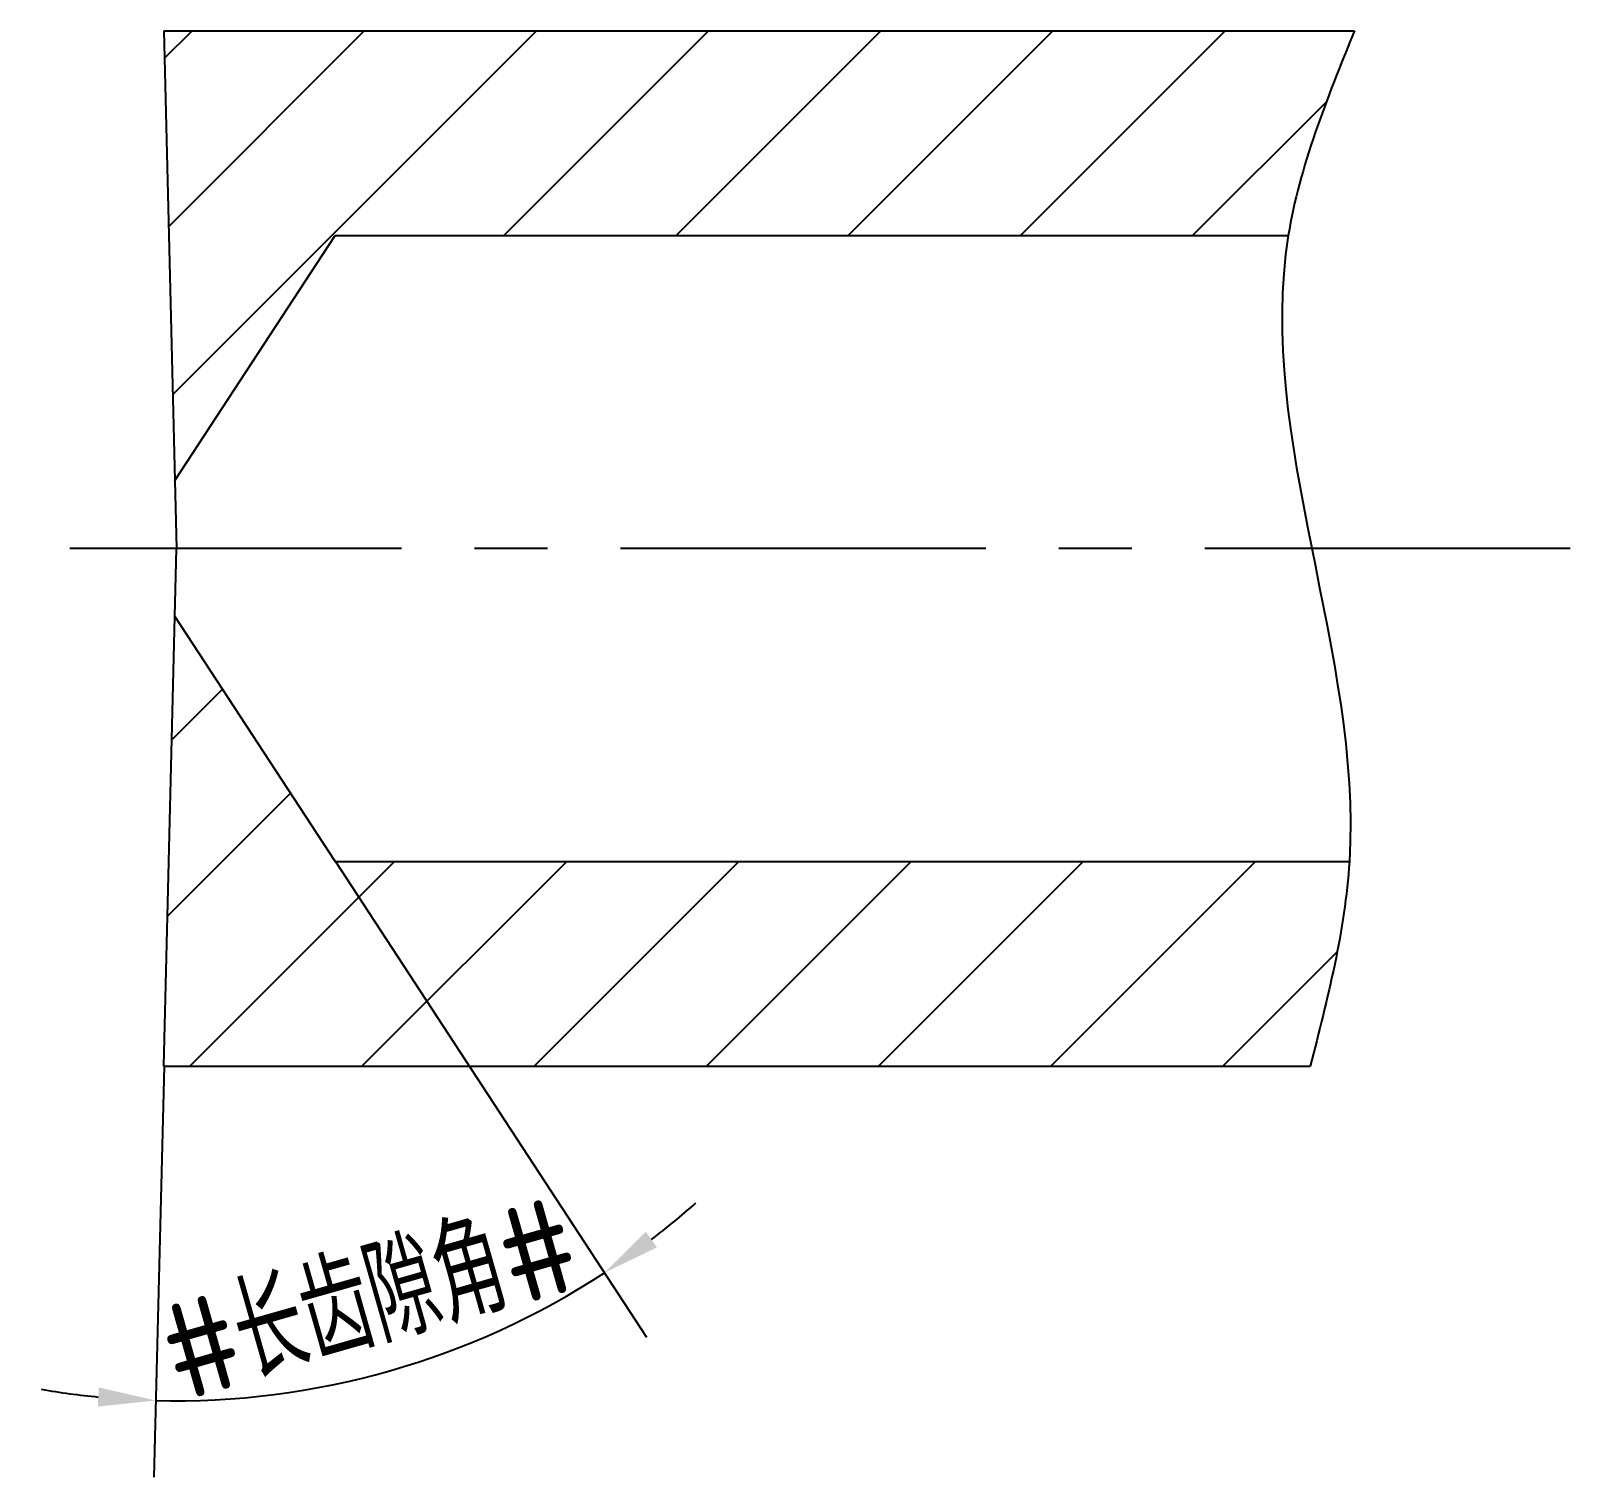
# Model space of a CAD drawing. Header units: millimetres. Extents: x 29.8 to 70, y 85.1 to 122.8.
import ezdxf

# ---------------------------------------------------------------- set-up
doc = ezdxf.new("R2010")
doc.units = ezdxf.units.MM
doc.linetypes.add('ACAD_ISO04W100', pattern=[30, 24, -3, 0, -3])
doc.linetypes.add('CENTER', pattern=[50.8, 31.75, -6.35, 6.35, -6.35])
for name, color, linetype in [('中心线', 2, 'ACAD_ISO04W100'), ('标注', 7, 'Continuous'), ('轮廓', 4, 'Continuous')]:
    doc.layers.add(name, color=color, linetype=linetype)
doc.styles.add('CFST0', font='gbenor.shx', dxfattribs={"bigfont": 'gbcbig.shx'})
doc.dimstyles.new('TYToolDesignC1-1', dxfattribs={"dimtxt": 2.5, "dimasz": 1.5, "dimexe": 2, "dimexo": 0, "dimtad": 1, "dimtoh": 1, "dimdec": 3, "dimdsep": 46, "dimtxsty": 'CFST0', "dimcen": 2.502, "dimclrd": 3, "dimclre": 3, "dimclrt": 3, "dimazin": 2, "dimtfac": 1, "dimtdec": 3, "dimtmove": 0, "dimatfit": 3, "dimfxl": 1, "dimarcsym": 0})

# ---------------------------------------------------------------- blocks, each defined once
blk = doc.blocks.new('*D1')
at = {"layer": 'Defpoints', "color": 0, "transparency": 16777216}
for p in [(33.61, 107.5), (33.61, 107.5), (37.79, 101.11), (33.32, 95.77), (37.203, 87.367)]:
    blk.add_point(p, dxfattribs=at)
at = {"layer": '标注', "color": 3, "lineweight": -2, "transparency": 16777216}
for p, q in [((37.79, 101.11), (45.901, 88.711)), ((33.32, 95.77), (33.055, 85.055))]:
    blk.add_line(p, q, dxfattribs=at)
for start, end in [(307.3938, 311.5971), (268.5838, 303.1906), (260.1773, 264.3805)]:
    blk.add_arc((33.61, 107.5), 20.452, start, end, dxfattribs=at)
at = {"layer": '标注', "color": 3, "transparency": 16777216}
for points in [[(46.175, 91.048), (45.886, 91.456), (44.806, 90.385)], [(31.623, 87.396), (31.592, 86.897), (33.105, 87.055)]]:
    blk.add_solid(points, dxfattribs=at)
at = {"layer": '标注', "color": 3, "transparency": 16777216, "insert": (38.676, 89.699), "char_height": 2.5, "attachment_point": 5, "rotation": 15.8872, "style": 'CFST0'}
blk.add_mtext('#长齿隙角#', dxfattribs=at)

msp = doc.modelspace()

# ---------------------------------------------------------------- hatches: boundary and pattern name
at = {"layer": '轮廓'}
h = msp.add_hatch(dxfattribs=at)
h.set_pattern_fill('ANSI31', color=256)
h.set_pattern_definition([(45, (118.2865, 22.9088), (-2.245064, 2.245064), [])])
edge = h.paths.add_edge_path()
edge.add_line((33.3172, 122.7701), (33.6058, 111.0419))
edge.add_line((33.6058, 111.0419), (37.787, 117.43))
edge.add_line((37.787, 117.43), (62.6391, 117.43))
edge.add_spline(control_points=[(62.6391, 117.43), (62.9309, 119.2371), (63.6487, 121.0036), (64.3666, 122.7701)], knot_values=[0, 0, 0, 0, 5.6125035, 5.6125035, 5.6125035, 5.6125035], degree=3, periodic=0)
edge.add_line((64.3666, 122.7701), (33.3172, 122.7701))
edge = h.paths.add_edge_path()
edge.add_line((37.787, 101.1101), (33.6058, 107.4983))
edge.add_line((33.6058, 107.4983), (33.3172, 95.77))
edge.add_line((33.3172, 95.77), (63.2114, 95.77))
edge.add_spline(control_points=[(63.2114, 95.77), (63.6664, 97.5423), (64.1214, 99.3147), (64.2333, 101.1101)], knot_values=[0, 0, 0, 0, 5.4370065, 5.4370065, 5.4370065, 5.4370065], degree=3, periodic=0)
edge.add_line((64.2333, 101.1101), (37.787, 101.1101))

# ---------------------------------------------------------------- linework, layer by layer
at = {"layer": '中心线', "linetype": 'CENTER', "ltscale": 0.3}
msp.add_line((69.9925, 109.2701), (30.868, 109.2701), dxfattribs=at)
at = {"layer": '轮廓'}
for p, q in [((33.3172, 122.7701), (33.6494, 109.2701)), ((33.3199, 122.7701), (64.3666, 122.7701)), ((33.6058, 111.0419), (37.787, 117.43)), ((37.787, 117.43), (62.6391, 117.43)), ((33.3172, 95.7701), (33.6494, 109.2701)), ((33.6058, 107.4983), (37.787, 101.1101)), ((37.787, 101.1101), (64.2333, 101.1101)), ((33.32, 95.77), (63.2114, 95.77))]:
    msp.add_line(p, q, dxfattribs=at)
msp.add_spline([(64.3666, 122.7701), (62.6391, 117.43), (64.2333, 101.1101), (63.2114, 95.77)], degree=3, dxfattribs=at)

# ---------------------------------------------------------------- dimensions: what is measured, and where the dimension line sits
at = {"layer": '标注'}
dim = msp.add_angular_dim_2l(base=(37.2033, 87.3665), line1=((33.61, 107.5), (37.79, 101.11)), line2=((33.61, 107.5), (33.32, 95.77)), text='#长齿隙角#', dimstyle='TYToolDesignC1-1', dxfattribs=at)
dim.commit()
dim.dimension.update_dxf_attribs({"geometry": '*D1', "text_midpoint": (38.6764, 89.6993)})

doc.saveas('drawing.dxf')
